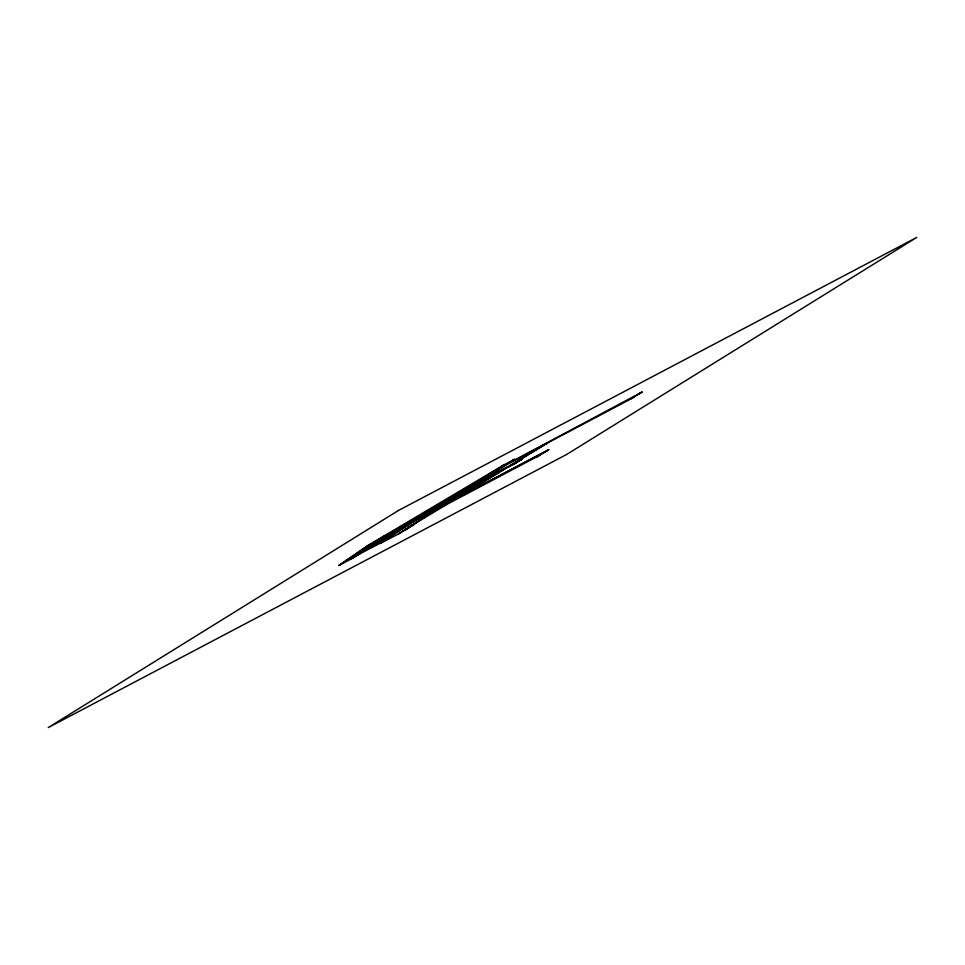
<?xml version="1.0" encoding="UTF-8"?>
<svg xmlns="http://www.w3.org/2000/svg" width="965" height="965" viewBox="0 0 965 965"><rect width="100%" height="100%" fill="white"/><g stroke="black" fill="none" stroke-linecap="round" stroke-linejoin="round"><path stroke-width="1.45" d="M338.739 565.502L367.327 545.864L503.609 465.058M340.368 564.658L369.173 544.899M338.739 565.502L351.743 558.699L387.339 534.984L358.28 554.646L382.803 541.787M368.823 548.132L386.784 536.033M397.604 528.977L398.364 528.47M371.163 546.902L390.137 534.26M396.832 529.64L400.173 527.517L382.273 537.3M417.459 519.146L380.174 543.536L398.798 533.778L434.25 511.076M412.634 521.329L458.845 493.646M478.423 480.799L503.055 466.24L470.884 487.216M493.26 471.427L642.039 392.031L631.339 398.666L500.98 467.591M398.798 533.778L438.496 508.085L432.477 512.005L540.448 454.877M503.055 466.24L467.76 489.074L457.832 494.309M403.394 531.003L414.516 524.164L411.392 525.804M443.586 505.045L500.714 470.667L494.37 474.756M414.516 524.164L404.986 530.171M481.511 480.582L503.501 466.264M482.886 479.858L504.972 465.48M512.644 460.498L514.429 459.328L502.077 465.866M508.145 467.386L522.101 459.159L519.423 460.57M547.927 442.766L460.607 496.094M536.407 457.386L548.747 449.726L379.607 538.699M548.747 449.726L374.432 541.775M631.339 398.666L633.945 397.061M639.445 393.636L642.039 392.031M446.095 504.852L408.798 527.24M522.101 459.159L516.347 462.428M513.428 464.599L516.492 462.754M447.265 503.115L545.888 443.852M351.743 558.699L360.066 553.705M371.477 546.745L409.582 524.043M423.189 515.768L482.355 480.353L504.092 468.906M396.253 531.052L383.455 538.639M411.741 521.8L480.377 480.787M381.778 539.761L397.17 530.569M511.136 461.282L514.429 459.328M394.926 530.641L498.507 468.954L496.927 469.786M488.7 474.068L499.653 468.278M479.147 481.837L507.228 467.012M477.289 483.043L482.078 480.522M496.782 473.2L498.157 472.476M472.343 486.276L473.429 485.697M367.327 545.864L382.164 538.072M412.465 522.137L433.635 511.004M382.369 538.349L409.594 524.031M364.734 550.279L389.969 537.035M362.394 551.859L387.375 538.76M408.34 527.771L409.968 526.914M398.436 510.485L48.25 727.574L566.564 454.515L916.75 237.426L398.436 510.485"/></g></svg>
